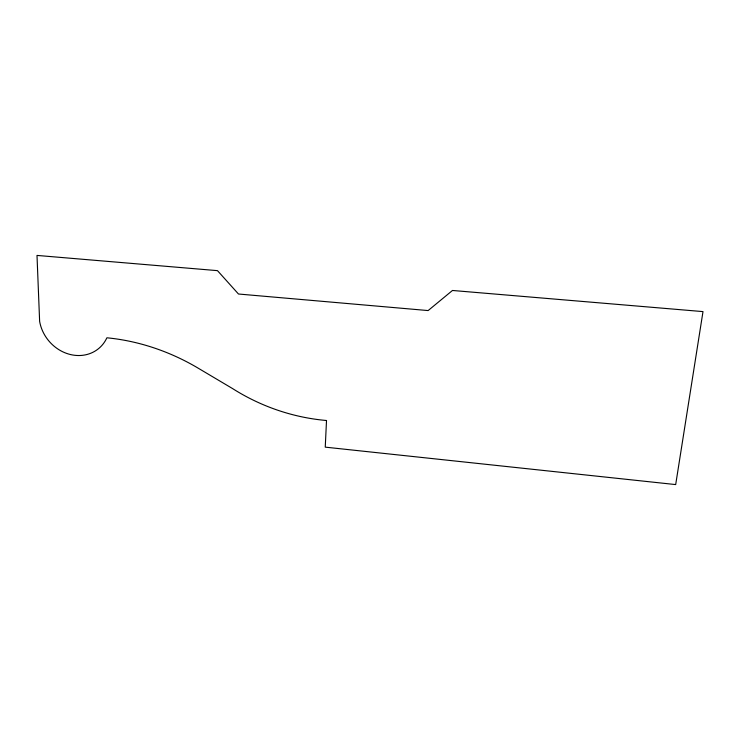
<?xml version="1.0" encoding="UTF-8"?>
<svg xmlns="http://www.w3.org/2000/svg" width="740" height="740" viewBox="0 0 740 740"><rect width="100%" height="100%" fill="white"/><g stroke="black" fill="none" stroke-linecap="round" stroke-linejoin="round"><path stroke-width="1.11" d="M326.507 420.505L325.249 447.145L675.685 484.58L703 311.605L452.473 290.469L428.136 310.569L238.474 294.011L217.477 270.646L37 255.42L39.627 321.345A37.944 33.541 50.3 0 0 70.282 354.497A37.944 33.541 50.3 0 0 106.884 337.792A201.271 173.058 36.9 0 1 198.718 368.492L232.638 388.62A211.501 205.045 59.5 0 0 326.507 420.505"/></g></svg>
